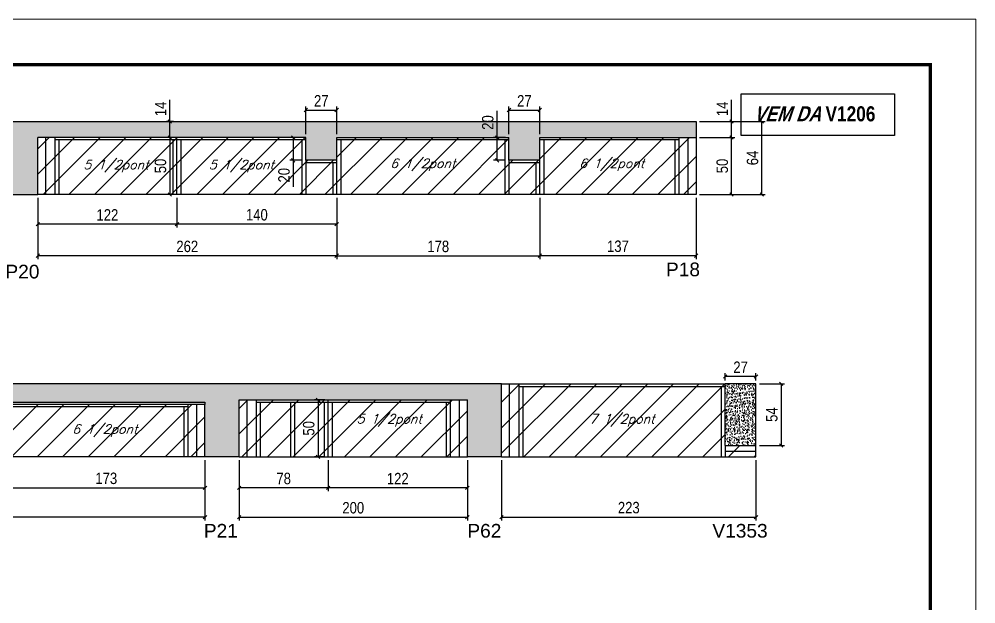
# Model space of a CAD drawing. Extents: x 3309 to 10384, y -2522 to 14608.
# Drawn here: x 5554 to 6393, y 10650 to 11162 of the extents above; entities that cross this region are included whole.
import ezdxf

# ---------------------------------------------------------------- set-up
doc = ezdxf.new("R2010")
doc.units = 0
doc.linetypes.add('DASHED', pattern=[0.75, 0.5, -0.25])
for name, color, linetype in [('5', 5, 'Continuous'), ('COTA', 241, 'Continuous'), ('NOMENCLATURA', 7, 'Continuous'), ('Painéis', 200, 'Continuous'), ('SARR_2.2x10', 60, 'Continuous'), ('SARR_2.2x7', 40, 'Continuous'), ('SARR_3.5x7', 81, 'Continuous'), ('texto', 7, 'Continuous')]:
    doc.layers.add(name, color=color, linetype=linetype)
for name, color, linetype, lineweight in [('Folhas', 255, 'Continuous', 9), ('Hachura', 251, 'Continuous', 9), ('SARRAFO DE PRESSAO', 251, 'DASHED', 9)]:
    doc.layers.add(name, color=color, linetype=linetype, lineweight=lineweight)
doc.styles.add('COTA TECNICA', font='techl___.ttf', dxfattribs={"height": 10})
doc.styles.add('Romans', font='romans.shx')
doc.styles.get("Standard").update_dxf_attribs({"font": 'arial.ttf'})
doc.styles.add('TECNICA', font='techb___.ttf', dxfattribs={"height": 10})
doc.dimstyles.new('PAINEL', dxfattribs={"dimtxt": 10, "dimasz": 3, "dimexe": 3, "dimexo": 3, "dimgap": 3, "dimtad": 1, "dimdec": 1, "dimzin": 12, "dimdsep": 46, "dimtxsty": 'COTA TECNICA', "dimblk1": 'OBLIQUE', "dimblk2": 'OBLIQUE', "dimsah": 1, "dimcen": 0.9, "dimclrd": 4, "dimclre": 4, "dimclrt": 240, "dimadec": 1, "dimazin": 3, "dimtfac": 1, "dimtdec": 1, "dimtmove": 0, "dimatfit": 3, "dimfxl": 1, "dimtolj": 1, "dimtzin": 12, "dimarcsym": 0})

# ---------------------------------------------------------------- blocks, each defined once
blk = doc.blocks.new('9999999999')
at = {"layer": 'Folhas'}
blk.add_lwpolyline([(98138.98, 34190.21), (99623.98, 34190.21), (99623.98, 35240.21), (98138.98, 35240.21)], close=True, dxfattribs=at)
at = {"layer": 'Folhas', "color": 30, "const_width": 3}
blk.add_lwpolyline([(98213.98, 34230.21), (99583.98, 34230.21), (99583.98, 35200.21), (98213.98, 35200.21)], close=True, dxfattribs=at)
blk = doc.blocks.new('_Oblique')
at = {"color": 0, "linetype": 'ByBlock', "lineweight": -2}
blk.add_line((-0.5, -0.5), (0.5, 0.5), dxfattribs=at)
blk = doc.blocks.new('*D352')
at = {"layer": 'COTA', "color": 4, "linetype": 'ByBlock', "lineweight": -2, "transparency": 16777216}
for p, q in [((5747.13, 10775.48), (5747.13, 10722.7)), ((5947.13, 10775.48), (5947.13, 10722.7)), ((5747.13, 10725.7), (5947.13, 10725.7))]:
    blk.add_line(p, q, dxfattribs=at)
at = {"layer": 'Defpoints', "color": 0, "linetype": 'ByBlock', "transparency": 16777216}
for p in [(5747.13, 10778.48), (5947.13, 10778.48), (5947.13, 10725.7)]:
    blk.add_point(p, dxfattribs=at)
at = {"layer": 'COTA', "color": 4, "linetype": 'ByBlock', "lineweight": -2, "transparency": 16777216, "xscale": 3, "yscale": 3, "zscale": 3, "rotation": 180}
blk.add_blockref('_Oblique', (5747.13, 10725.7), dxfattribs=at)
at = {"layer": 'COTA', "color": 4, "linetype": 'ByBlock', "lineweight": -2, "transparency": 16777216, "xscale": 3, "yscale": 3, "zscale": 3}
blk.add_blockref('_Oblique', (5947.13, 10725.7), dxfattribs=at)
at = {"layer": 'COTA', "color": 240, "linetype": 'ByBlock', "transparency": 16777216, "insert": (5847.13, 10733.81), "char_height": 10, "attachment_point": 5, "style": 'COTA TECNICA'}
blk.add_mtext('\\A1;200', dxfattribs=at)
blk = doc.blocks.new('*D353')
at = {"layer": 'COTA', "color": 4, "lineweight": -2, "transparency": 16777216}
for p, q in [((5825.13, 10775.48), (5825.13, 10748.36)), ((5947.13, 10775.48), (5947.13, 10748.36)), ((5947.13, 10751.36), (5825.13, 10751.36))]:
    blk.add_line(p, q, dxfattribs=at)
at = {"layer": 'Defpoints', "color": 0, "transparency": 16777216}
for p in [(5825.13, 10778.48), (5947.13, 10778.48), (5825.13, 10751.36)]:
    blk.add_point(p, dxfattribs=at)
at = {"layer": 'COTA', "color": 4, "lineweight": -2, "transparency": 16777216, "xscale": 3, "yscale": 3, "zscale": 3, "rotation": 180}
blk.add_blockref('_Oblique', (5825.13, 10751.36), dxfattribs=at)
at = {"layer": 'COTA', "color": 4, "lineweight": -2, "transparency": 16777216, "xscale": 3, "yscale": 3, "zscale": 3}
blk.add_blockref('_Oblique', (5947.13, 10751.36), dxfattribs=at)
at = {"layer": 'COTA', "color": 240, "transparency": 16777216, "insert": (5886.13, 10759.42), "char_height": 10, "attachment_point": 5, "style": 'COTA TECNICA'}
blk.add_mtext('\\A1;122', dxfattribs=at)
blk = doc.blocks.new('*D354')
at = {"layer": 'COTA', "color": 4, "lineweight": -2, "transparency": 16777216}
for p, q in [((5747.13, 10775.48), (5747.13, 10748.36)), ((5825.13, 10775.48), (5825.13, 10748.36)), ((5825.13, 10751.36), (5747.13, 10751.36))]:
    blk.add_line(p, q, dxfattribs=at)
at = {"layer": 'Defpoints', "color": 0, "transparency": 16777216}
for p in [(5747.13, 10778.48), (5825.13, 10778.48), (5747.13, 10751.36)]:
    blk.add_point(p, dxfattribs=at)
at = {"layer": 'COTA', "color": 4, "lineweight": -2, "transparency": 16777216, "xscale": 3, "yscale": 3, "zscale": 3, "rotation": 180}
blk.add_blockref('_Oblique', (5747.13, 10751.36), dxfattribs=at)
at = {"layer": 'COTA', "color": 4, "lineweight": -2, "transparency": 16777216, "xscale": 3, "yscale": 3, "zscale": 3}
blk.add_blockref('_Oblique', (5825.13, 10751.36), dxfattribs=at)
at = {"layer": 'COTA', "color": 240, "transparency": 16777216, "insert": (5786.13, 10759.46), "char_height": 10, "attachment_point": 5, "style": 'COTA TECNICA'}
blk.add_mtext('\\A1;78', dxfattribs=at)
blk = doc.blocks.new('*D355')
at = {"layer": 'COTA', "color": 4, "linetype": 'ByBlock', "lineweight": -2, "transparency": 16777216}
for p, q in [((5977.13, 10775.48), (5977.13, 10722.7)), ((6200.13, 10775.48), (6200.13, 10722.7)), ((5977.13, 10725.7), (6200.13, 10725.7))]:
    blk.add_line(p, q, dxfattribs=at)
at = {"layer": 'Defpoints', "color": 0, "linetype": 'ByBlock', "transparency": 16777216}
for p in [(5977.13, 10778.48), (6200.13, 10778.48), (6200.13, 10725.7)]:
    blk.add_point(p, dxfattribs=at)
at = {"layer": 'COTA', "color": 4, "linetype": 'ByBlock', "lineweight": -2, "transparency": 16777216, "xscale": 3, "yscale": 3, "zscale": 3, "rotation": 180}
blk.add_blockref('_Oblique', (5977.13, 10725.7), dxfattribs=at)
at = {"layer": 'COTA', "color": 4, "linetype": 'ByBlock', "lineweight": -2, "transparency": 16777216, "xscale": 3, "yscale": 3, "zscale": 3}
blk.add_blockref('_Oblique', (6200.13, 10725.7), dxfattribs=at)
at = {"layer": 'COTA', "color": 240, "linetype": 'ByBlock', "transparency": 16777216, "insert": (6088.63, 10733.92), "char_height": 10, "attachment_point": 5, "style": 'COTA TECNICA'}
blk.add_mtext('\\A1;223', dxfattribs=at)
blk = doc.blocks.new('*D336')
at = {"layer": 'COTA', "color": 4, "lineweight": -2, "transparency": 16777216}
for p, q in [((6203.13, 10842.48), (6225.18, 10842.48)), ((6222.18, 10842.48), (6222.18, 10788.48)), ((6203.13, 10788.48), (6225.18, 10788.48))]:
    blk.add_line(p, q, dxfattribs=at)
at = {"layer": 'Defpoints', "color": 0, "transparency": 16777216}
for p in [(6200.13, 10842.48, 0), (6200.13, 10788.48, 0), (6222.18, 10788.48)]:
    blk.add_point(p, dxfattribs=at)
at = {"layer": 'COTA', "color": 4, "lineweight": -2, "transparency": 16777216, "xscale": 3, "yscale": 3, "zscale": 3}
for p, rotation in [((6222.18, 10842.48), 90), ((6222.18, 10788.48), 270)]:
    blk.add_blockref('_Oblique', p, dxfattribs=dict(at, rotation=rotation))
at = {"layer": 'COTA', "color": 240, "transparency": 16777216, "insert": (6214.07, 10815.48), "char_height": 10, "attachment_point": 5, "rotation": 90, "style": 'COTA TECNICA'}
blk.add_mtext('\\A1;54', dxfattribs=at)
blk = doc.blocks.new('*D337')
at = {"layer": 'COTA', "color": 4, "lineweight": -2, "transparency": 16777216}
for p, q in [((6173.13, 10845.48), (6173.13, 10851.96)), ((6200.13, 10845.48), (6200.13, 10851.96)), ((6200.13, 10848.96), (6173.13, 10848.96))]:
    blk.add_line(p, q, dxfattribs=at)
at = {"layer": 'Defpoints', "color": 0, "transparency": 16777216}
for p in [(6173.13, 10848.96), (6173.13, 10842.48, 0), (6200.13, 10842.48, 0)]:
    blk.add_point(p, dxfattribs=at)
at = {"layer": 'COTA', "color": 4, "lineweight": -2, "transparency": 16777216, "xscale": 3, "yscale": 3, "zscale": 3, "rotation": 180}
blk.add_blockref('_Oblique', (6173.13, 10848.96), dxfattribs=at)
at = {"layer": 'COTA', "color": 4, "lineweight": -2, "transparency": 16777216, "xscale": 3, "yscale": 3, "zscale": 3}
blk.add_blockref('_Oblique', (6200.13, 10848.96), dxfattribs=at)
at = {"layer": 'COTA', "color": 240, "transparency": 16777216, "insert": (6186.63, 10857.03), "char_height": 10, "attachment_point": 5, "style": 'COTA TECNICA'}
blk.add_mtext('\\A1;27', dxfattribs=at)
blk = doc.blocks.new('*D324')
at = {"layer": 'COTA', "color": 4, "linetype": 'ByBlock', "lineweight": -2, "transparency": 16777216}
for p, q in [((5692.61, 11005.41), (5692.61, 10979.5)), ((5832.61, 11005.41), (5832.61, 10979.5)), ((5832.61, 10982.5), (5692.61, 10982.5))]:
    blk.add_line(p, q, dxfattribs=at)
at = {"layer": 'Defpoints', "color": 0, "linetype": 'ByBlock', "transparency": 16777216}
for p in [(5692.61, 11008.41), (5832.61, 11008.41), (5692.61, 10982.5)]:
    blk.add_point(p, dxfattribs=at)
at = {"layer": 'COTA', "color": 4, "linetype": 'ByBlock', "lineweight": -2, "transparency": 16777216, "xscale": 3, "yscale": 3, "zscale": 3, "rotation": 180}
blk.add_blockref('_Oblique', (5692.61, 10982.5), dxfattribs=at)
at = {"layer": 'COTA', "color": 4, "linetype": 'ByBlock', "lineweight": -2, "transparency": 16777216, "xscale": 3, "yscale": 3, "zscale": 3}
blk.add_blockref('_Oblique', (5832.61, 10982.5), dxfattribs=at)
at = {"layer": 'COTA', "color": 240, "linetype": 'ByBlock', "transparency": 16777216, "insert": (5762.61, 10990.6), "char_height": 10, "attachment_point": 5, "style": 'COTA TECNICA'}
blk.add_mtext('\\A1;140', dxfattribs=at)
blk = doc.blocks.new('*D325')
at = {"layer": 'COTA', "color": 4, "linetype": 'ByBlock', "lineweight": -2, "transparency": 16777216}
for p, q in [((5570.61, 11005.41), (5570.61, 10979.5)), ((5692.61, 11005.41), (5692.61, 10979.5)), ((5692.61, 10982.5), (5570.61, 10982.5))]:
    blk.add_line(p, q, dxfattribs=at)
at = {"layer": 'Defpoints', "color": 0, "linetype": 'ByBlock', "transparency": 16777216}
for p in [(5570.61, 11008.41), (5692.61, 11008.41), (5570.61, 10982.5)]:
    blk.add_point(p, dxfattribs=at)
at = {"layer": 'COTA', "color": 4, "linetype": 'ByBlock', "lineweight": -2, "transparency": 16777216, "xscale": 3, "yscale": 3, "zscale": 3, "rotation": 180}
blk.add_blockref('_Oblique', (5570.61, 10982.5), dxfattribs=at)
at = {"layer": 'COTA', "color": 4, "linetype": 'ByBlock', "lineweight": -2, "transparency": 16777216, "xscale": 3, "yscale": 3, "zscale": 3}
blk.add_blockref('_Oblique', (5692.61, 10982.5), dxfattribs=at)
at = {"layer": 'COTA', "color": 240, "linetype": 'ByBlock', "transparency": 16777216, "insert": (5631.61, 10990.56), "char_height": 10, "attachment_point": 5, "style": 'COTA TECNICA'}
blk.add_mtext('\\A1;122', dxfattribs=at)
blk = doc.blocks.new('*D342')
at = {"layer": 'COTA', "color": 4, "linetype": 'ByBlock', "lineweight": -2, "transparency": 16777216}
for p, q in [((5570.61, 11005.41), (5570.61, 10951.79)), ((5832.61, 11005.41), (5832.61, 10951.79)), ((5832.61, 10954.79), (5570.61, 10954.79))]:
    blk.add_line(p, q, dxfattribs=at)
at = {"layer": 'Defpoints', "color": 0, "linetype": 'ByBlock', "transparency": 16777216}
for p in [(5570.61, 11008.41), (5832.61, 11008.41), (5570.61, 10954.79)]:
    blk.add_point(p, dxfattribs=at)
at = {"layer": 'COTA', "color": 4, "linetype": 'ByBlock', "lineweight": -2, "transparency": 16777216, "xscale": 3, "yscale": 3, "zscale": 3, "rotation": 180}
blk.add_blockref('_Oblique', (5570.61, 10954.79), dxfattribs=at)
at = {"layer": 'COTA', "color": 4, "linetype": 'ByBlock', "lineweight": -2, "transparency": 16777216, "xscale": 3, "yscale": 3, "zscale": 3}
blk.add_blockref('_Oblique', (5832.61, 10954.79), dxfattribs=at)
at = {"layer": 'COTA', "color": 240, "linetype": 'ByBlock', "transparency": 16777216, "insert": (5701.61, 10962.89), "char_height": 10, "attachment_point": 5, "style": 'COTA TECNICA'}
blk.add_mtext('\\A1;262', dxfattribs=at)
blk = doc.blocks.new('*D343')
at = {"layer": 'COTA', "color": 4, "lineweight": -2, "transparency": 16777216}
for p, q in [((5832.61, 11005.41), (5832.61, 10951.79)), ((6010.61, 11005.41), (6010.61, 10951.79)), ((5832.61, 10954.79), (6010.61, 10954.79))]:
    blk.add_line(p, q, dxfattribs=at)
at = {"layer": 'Defpoints', "color": 0, "transparency": 16777216}
for p in [(5832.61, 11008.41), (6010.61, 11008.41), (6010.61, 10954.79)]:
    blk.add_point(p, dxfattribs=at)
at = {"layer": 'COTA', "color": 4, "lineweight": -2, "transparency": 16777216, "xscale": 3, "yscale": 3, "zscale": 3, "rotation": 180}
blk.add_blockref('_Oblique', (5832.61, 10954.79), dxfattribs=at)
at = {"layer": 'COTA', "color": 4, "lineweight": -2, "transparency": 16777216, "xscale": 3, "yscale": 3, "zscale": 3}
blk.add_blockref('_Oblique', (6010.61, 10954.79), dxfattribs=at)
at = {"layer": 'COTA', "color": 240, "transparency": 16777216, "insert": (5921.61, 10962.88), "char_height": 10, "attachment_point": 5, "style": 'COTA TECNICA'}
blk.add_mtext('\\A1;178', dxfattribs=at)
blk = doc.blocks.new('*D344')
at = {"layer": 'COTA', "color": 4, "lineweight": -2, "transparency": 16777216}
for p, q in [((5802.61, 11058.41), (5791.55, 11058.41)), ((5794.55, 11058.41), (5794.55, 11038.41)), ((5802.61, 11038.41), (5791.55, 11038.41)), ((5794.55, 11038.41), (5794.55, 11015.2))]:
    blk.add_line(p, q, dxfattribs=at)
at = {"layer": 'Defpoints', "color": 0, "transparency": 16777216}
for p in [(5805.61, 11058.41), (5794.55, 11038.41), (5805.61, 11038.41)]:
    blk.add_point(p, dxfattribs=at)
at = {"layer": 'COTA', "color": 4, "lineweight": -2, "transparency": 16777216, "xscale": 3, "yscale": 3, "zscale": 3}
for p, rotation in [((5794.55, 11058.41), 90), ((5794.55, 11038.41), 270)]:
    blk.add_blockref('_Oblique', p, dxfattribs=dict(at, rotation=rotation))
at = {"layer": 'COTA', "color": 240, "transparency": 16777216, "insert": (5786.45, 11025.31), "char_height": 10, "attachment_point": 5, "rotation": 90, "style": 'COTA TECNICA'}
blk.add_mtext('\\A1;20', dxfattribs=at)
blk = doc.blocks.new('*D345')
at = {"layer": 'COTA', "color": 4, "lineweight": -2, "transparency": 16777216}
for p, q in [((5805.61, 11061.41), (5805.61, 11085.48)), ((5805.61, 11082.48), (5832.61, 11082.48)), ((5832.61, 11061.41), (5832.61, 11085.48))]:
    blk.add_line(p, q, dxfattribs=at)
at = {"layer": 'Defpoints', "color": 0, "transparency": 16777216}
for p in [(5832.61, 11082.48), (5805.61, 11058.41), (5832.61, 11058.41)]:
    blk.add_point(p, dxfattribs=at)
at = {"layer": 'COTA', "color": 4, "lineweight": -2, "transparency": 16777216, "xscale": 3, "yscale": 3, "zscale": 3, "rotation": 180}
blk.add_blockref('_Oblique', (5805.61, 11082.48), dxfattribs=at)
at = {"layer": 'COTA', "color": 4, "lineweight": -2, "transparency": 16777216, "xscale": 3, "yscale": 3, "zscale": 3}
blk.add_blockref('_Oblique', (5832.61, 11082.48), dxfattribs=at)
at = {"layer": 'COTA', "color": 240, "transparency": 16777216, "insert": (5819.11, 11090.55), "char_height": 10, "attachment_point": 5, "style": 'COTA TECNICA'}
blk.add_mtext('\\A1;27', dxfattribs=at)
blk = doc.blocks.new('*D346')
at = {"layer": 'COTA', "color": 4, "lineweight": -2, "transparency": 16777216}
for p, q in [((5983.61, 11061.41), (5983.61, 11085.48)), ((5983.61, 11082.48), (6010.61, 11082.48)), ((6010.61, 11061.41), (6010.61, 11085.48))]:
    blk.add_line(p, q, dxfattribs=at)
at = {"layer": 'Defpoints', "color": 0, "transparency": 16777216}
for p in [(6010.61, 11082.48), (5983.61, 11058.41), (6010.61, 11058.41)]:
    blk.add_point(p, dxfattribs=at)
at = {"layer": 'COTA', "color": 4, "lineweight": -2, "transparency": 16777216, "xscale": 3, "yscale": 3, "zscale": 3, "rotation": 180}
blk.add_blockref('_Oblique', (5983.61, 11082.48), dxfattribs=at)
at = {"layer": 'COTA', "color": 4, "lineweight": -2, "transparency": 16777216, "xscale": 3, "yscale": 3, "zscale": 3}
blk.add_blockref('_Oblique', (6010.61, 11082.48), dxfattribs=at)
at = {"layer": 'COTA', "color": 240, "transparency": 16777216, "insert": (5997.11, 11090.55), "char_height": 10, "attachment_point": 5, "style": 'COTA TECNICA'}
blk.add_mtext('\\A1;27', dxfattribs=at)
blk = doc.blocks.new('*D326')
at = {"layer": 'COTA', "color": 4, "lineweight": -2, "transparency": 16777216}
for p, q in [((6150.61, 11058.41), (6181.72, 11058.41)), ((6178.72, 11008.41), (6178.72, 11058.41)), ((6150.61, 11008.41), (6181.72, 11008.41))]:
    blk.add_line(p, q, dxfattribs=at)
at = {"layer": 'Defpoints', "color": 0, "transparency": 16777216}
for p in [(6147.61, 11058.41), (6178.72, 11058.41), (6147.61, 11008.41)]:
    blk.add_point(p, dxfattribs=at)
at = {"layer": 'COTA', "color": 4, "lineweight": -2, "transparency": 16777216, "xscale": 3, "yscale": 3, "zscale": 3}
for p, rotation in [((6178.72, 11058.41), 90), ((6178.72, 11008.41), 270)]:
    blk.add_blockref('_Oblique', p, dxfattribs=dict(at, rotation=rotation))
at = {"layer": 'COTA', "color": 240, "transparency": 16777216, "insert": (6170.61, 11033.41), "char_height": 10, "attachment_point": 5, "rotation": 90, "style": 'COTA TECNICA'}
blk.add_mtext('\\A1;50', dxfattribs=at)
blk = doc.blocks.new('*D327')
at = {"layer": 'COTA', "color": 4, "lineweight": -2, "transparency": 16777216}
for p, q in [((6178.72, 11072.41), (6178.72, 11091.53)), ((6150.61, 11072.41), (6181.72, 11072.41)), ((6178.72, 11058.41), (6178.72, 11072.41)), ((6150.61, 11058.41), (6181.72, 11058.41))]:
    blk.add_line(p, q, dxfattribs=at)
at = {"layer": 'Defpoints', "color": 0, "transparency": 16777216}
for p in [(6147.61, 11072.41), (6178.72, 11072.41), (6147.61, 11058.41)]:
    blk.add_point(p, dxfattribs=at)
at = {"layer": 'COTA', "color": 4, "lineweight": -2, "transparency": 16777216, "xscale": 3, "yscale": 3, "zscale": 3}
for p, rotation in [((6178.72, 11072.41), 90), ((6178.72, 11058.41), 270)]:
    blk.add_blockref('_Oblique', p, dxfattribs=dict(at, rotation=rotation))
at = {"layer": 'COTA', "color": 240, "transparency": 16777216, "insert": (6170.65, 11083.47), "char_height": 10, "attachment_point": 5, "rotation": 90, "style": 'COTA TECNICA'}
blk.add_mtext('\\A1;14', dxfattribs=at)
blk = doc.blocks.new('*D328')
at = {"layer": 'COTA', "color": 4, "lineweight": -2, "transparency": 16777216}
for p, q in [((6150.61, 11072.41), (6208.24, 11072.41)), ((6205.24, 11008.41), (6205.24, 11072.41)), ((6150.61, 11008.41), (6208.24, 11008.41))]:
    blk.add_line(p, q, dxfattribs=at)
at = {"layer": 'Defpoints', "color": 0, "transparency": 16777216}
for p in [(6147.61, 11072.41), (6205.24, 11072.41), (6147.61, 11008.41)]:
    blk.add_point(p, dxfattribs=at)
at = {"layer": 'COTA', "color": 4, "lineweight": -2, "transparency": 16777216, "xscale": 3, "yscale": 3, "zscale": 3}
for p, rotation in [((6205.24, 11072.41), 90), ((6205.24, 11008.41), 270)]:
    blk.add_blockref('_Oblique', p, dxfattribs=dict(at, rotation=rotation))
at = {"layer": 'COTA', "color": 240, "transparency": 16777216, "insert": (6197.14, 11040.41), "char_height": 10, "attachment_point": 5, "rotation": 90, "style": 'COTA TECNICA'}
blk.add_mtext('\\A1;64', dxfattribs=at)
blk = doc.blocks.new('*D347')
at = {"layer": 'COTA', "color": 4, "lineweight": -2, "transparency": 16777216}
for p, q in [((6010.61, 11005.41), (6010.61, 10951.79)), ((6147.61, 11005.41), (6147.61, 10951.79)), ((6147.61, 10954.79), (6010.61, 10954.79))]:
    blk.add_line(p, q, dxfattribs=at)
at = {"layer": 'Defpoints', "color": 0, "transparency": 16777216}
for p in [(6010.61, 11008.41), (6147.61, 11008.41), (6010.61, 10954.79)]:
    blk.add_point(p, dxfattribs=at)
at = {"layer": 'COTA', "color": 4, "lineweight": -2, "transparency": 16777216, "xscale": 3, "yscale": 3, "zscale": 3, "rotation": 180}
blk.add_blockref('_Oblique', (6010.61, 10954.79), dxfattribs=at)
at = {"layer": 'COTA', "color": 4, "lineweight": -2, "transparency": 16777216, "xscale": 3, "yscale": 3, "zscale": 3}
blk.add_blockref('_Oblique', (6147.61, 10954.79), dxfattribs=at)
at = {"layer": 'COTA', "color": 240, "transparency": 16777216, "insert": (6079.11, 10963.01), "char_height": 10, "attachment_point": 5, "style": 'COTA TECNICA'}
blk.add_mtext('\\A1;137', dxfattribs=at)
blk = doc.blocks.new('*D348')
at = {"layer": 'COTA', "color": 4, "lineweight": -2, "transparency": 16777216}
for p, q in [((5973.16, 11058.41), (5973.16, 11081.62)), ((5980.61, 11058.41), (5970.16, 11058.41)), ((5973.16, 11038.41), (5973.16, 11058.41)), ((5980.61, 11038.41), (5970.16, 11038.41))]:
    blk.add_line(p, q, dxfattribs=at)
at = {"layer": 'Defpoints', "color": 0, "transparency": 16777216}
for p in [(5973.16, 11058.41), (5983.61, 11058.41), (5983.61, 11038.41)]:
    blk.add_point(p, dxfattribs=at)
at = {"layer": 'COTA', "color": 4, "lineweight": -2, "transparency": 16777216, "xscale": 3, "yscale": 3, "zscale": 3}
for p, rotation in [((5973.16, 11058.41), 90), ((5973.16, 11038.41), 270)]:
    blk.add_blockref('_Oblique', p, dxfattribs=dict(at, rotation=rotation))
at = {"layer": 'COTA', "color": 240, "transparency": 16777216, "insert": (5965.06, 11071.52), "char_height": 10, "attachment_point": 5, "rotation": 90, "style": 'COTA TECNICA'}
blk.add_mtext('\\A1;20', dxfattribs=at)
blk = doc.blocks.new('*D334')
at = {"layer": 'COTA', "color": 4, "lineweight": -2, "transparency": 16777216}
for p, q in [((5689.61, 11058.41), (5683.3, 11058.41)), ((5686.3, 11058.41), (5686.3, 11008.41)), ((5689.61, 11008.41), (5683.3, 11008.41))]:
    blk.add_line(p, q, dxfattribs=at)
at = {"layer": 'Defpoints', "color": 0, "transparency": 16777216}
for p in [(5692.61, 11058.41, 0), (5686.3, 11008.41), (5692.61, 11008.41, 0)]:
    blk.add_point(p, dxfattribs=at)
at = {"layer": 'COTA', "color": 4, "lineweight": -2, "transparency": 16777216, "xscale": 3, "yscale": 3, "zscale": 3}
for p, rotation in [((5686.3, 11058.41), 90), ((5686.3, 11008.41), 270)]:
    blk.add_blockref('_Oblique', p, dxfattribs=dict(at, rotation=rotation))
at = {"layer": 'COTA', "color": 240, "transparency": 16777216, "insert": (5678.19, 11033.41), "char_height": 10, "attachment_point": 5, "rotation": 90, "style": 'COTA TECNICA'}
blk.add_mtext('\\A1;50', dxfattribs=at)
blk = doc.blocks.new('*D335')
at = {"layer": 'COTA', "color": 4, "lineweight": -2, "transparency": 16777216}
for p, q in [((5686.3, 11072.41), (5686.3, 11091.53)), ((5689.61, 11072.41), (5683.3, 11072.41)), ((5686.3, 11058.41), (5686.3, 11072.41)), ((5689.61, 11058.41), (5683.3, 11058.41))]:
    blk.add_line(p, q, dxfattribs=at)
at = {"layer": 'Defpoints', "color": 0, "transparency": 16777216}
for p in [(5686.3, 11072.41), (5692.61, 11072.41, 0), (5692.61, 11058.41, 0)]:
    blk.add_point(p, dxfattribs=at)
at = {"layer": 'COTA', "color": 4, "lineweight": -2, "transparency": 16777216, "xscale": 3, "yscale": 3, "zscale": 3}
for p, rotation in [((5686.3, 11072.41), 90), ((5686.3, 11058.41), 270)]:
    blk.add_blockref('_Oblique', p, dxfattribs=dict(at, rotation=rotation))
at = {"layer": 'COTA', "color": 240, "transparency": 16777216, "insert": (5678.22, 11083.47), "char_height": 10, "attachment_point": 5, "rotation": 90, "style": 'COTA TECNICA'}
blk.add_mtext('\\A1;14', dxfattribs=at)
blk = doc.blocks.new('*D332')
at = {"layer": 'COTA', "color": 4, "lineweight": -2, "transparency": 16777216}
for p, q in [((5544.13, 10775.48), (5544.13, 10748.36)), ((5717.13, 10775.48), (5717.13, 10748.36)), ((5544.13, 10751.36), (5717.13, 10751.36))]:
    blk.add_line(p, q, dxfattribs=at)
at = {"layer": 'Defpoints', "color": 0, "transparency": 16777216}
for p in [(5544.13, 10778.48, 0), (5717.13, 10778.48, 0), (5717.13, 10751.36)]:
    blk.add_point(p, dxfattribs=at)
at = {"layer": 'COTA', "color": 4, "lineweight": -2, "transparency": 16777216, "xscale": 3, "yscale": 3, "zscale": 3, "rotation": 180}
blk.add_blockref('_Oblique', (5544.13, 10751.36), dxfattribs=at)
at = {"layer": 'COTA', "color": 4, "lineweight": -2, "transparency": 16777216, "xscale": 3, "yscale": 3, "zscale": 3}
blk.add_blockref('_Oblique', (5717.13, 10751.36), dxfattribs=at)
at = {"layer": 'COTA', "color": 240, "transparency": 16777216, "insert": (5630.63, 10759.58), "char_height": 10, "attachment_point": 5, "style": 'COTA TECNICA'}
blk.add_mtext('\\A1;173', dxfattribs=at)
blk = doc.blocks.new('*D356')
at = {"layer": 'COTA', "color": 4, "lineweight": -2, "transparency": 16777216}
for p, q in [((5056.13, 10775.48), (5056.13, 10722.7)), ((5717.13, 10775.48), (5717.13, 10722.7)), ((5717.13, 10725.7), (5056.13, 10725.7))]:
    blk.add_line(p, q, dxfattribs=at)
at = {"layer": 'Defpoints', "color": 0, "transparency": 16777216}
for p in [(5056.13, 10778.48, 0), (5717.13, 10778.48, 0), (5056.13, 10725.7)]:
    blk.add_point(p, dxfattribs=at)
at = {"layer": 'COTA', "color": 4, "lineweight": -2, "transparency": 16777216, "xscale": 3, "yscale": 3, "zscale": 3, "rotation": 180}
blk.add_blockref('_Oblique', (5056.13, 10725.7), dxfattribs=at)
at = {"layer": 'COTA', "color": 4, "lineweight": -2, "transparency": 16777216, "xscale": 3, "yscale": 3, "zscale": 3}
blk.add_blockref('_Oblique', (5717.13, 10725.7), dxfattribs=at)
at = {"layer": 'COTA', "color": 240, "transparency": 16777216, "insert": (5386.63, 10733.81), "char_height": 10, "attachment_point": 5, "style": 'COTA TECNICA'}
blk.add_mtext('\\A1;661', dxfattribs=at)
blk = doc.blocks.new('*D361')
at = {"layer": 'COTA', "color": 4, "lineweight": -2, "transparency": 16777216}
for p, q in [((5822.13, 10828.48), (5813.22, 10828.48)), ((5816.22, 10828.48), (5816.22, 10778.48)), ((5822.13, 10778.48), (5813.22, 10778.48))]:
    blk.add_line(p, q, dxfattribs=at)
at = {"layer": 'Defpoints', "color": 0, "transparency": 16777216}
for p in [(5825.13, 10828.48, 0), (5816.22, 10778.48), (5825.13, 10778.48, 0)]:
    blk.add_point(p, dxfattribs=at)
at = {"layer": 'COTA', "color": 4, "lineweight": -2, "transparency": 16777216, "xscale": 3, "yscale": 3, "zscale": 3}
for p, rotation in [((5816.22, 10828.48), 90), ((5816.22, 10778.48), 270)]:
    blk.add_blockref('_Oblique', p, dxfattribs=dict(at, rotation=rotation))
at = {"layer": 'COTA', "color": 240, "transparency": 16777216, "insert": (5808.11, 10803.48), "char_height": 10, "attachment_point": 5, "rotation": 90, "style": 'COTA TECNICA'}
blk.add_mtext('\\A1;50', dxfattribs=at)

msp = doc.modelspace()

# ---------------------------------------------------------------- hatches: boundary and pattern name
at = {"layer": 'COTA'}
h = msp.add_hatch(dxfattribs=at)
h.set_pattern_fill('AR-CONC', color=256, scale=0.03)
h.set_pattern_definition([(50, (-1634.8156, 213.56), (5.46554, -0.4781726), [0.5715, -6.2865]), (355, (-1634.8156, 213.56), (-1.0573026, 5.7317054), [0.4572, -5.0292175]), (100.451445, (-1634.36, 213.52), (4.4082374, 5.2535326), [0.4857003, -5.3427073]), (46.1842, (-1634.8156, 215.084), (8.1323712, -1.26127), [0.85725, -9.42975]), (96.63556, (-1634.138, 214.979), (7.122124, 7.4227837), [0.7285507, -8.014068]), (351.18415, (-1634.816, 215.084), (7.122124, 7.422784), [0.685799, -7.543792]), (21, (-1634.0536, 214.703), (4.5484317, -3.067956), [0.5715, -6.2865]), (326, (-1634.0536, 214.703), (1.8540609, 5.525639), [0.4572, -5.0292]), (71.451445, (-1633.6746, 214.447), (6.4024926, 2.457683), [0.4857003, -5.3426981]), (37.5, (-1634.8156, 213.5598), (0.0926581, 2.53665117), [0, -4.96824, 0, -5.1054, 0, -5.04825]), (7.5, (-1634.8156, 213.5598), (2.0045899, 3.00541724), [0, -2.91084, 0, -4.85394, 0, -1.92405]), (327.5, (-1636.5149, 213.5598), (4.06771786, -0.17186232), [0, -1.905, 0, -5.9436, 0, -7.8867]), (317.5, (-1637.277, 213.5598), (4.4438754, 0.7627947), [0, -2.4765, 0, -3.94716, 0, -5.6007])])
h.paths.add_polyline_path([(5805.61, 11038.41), (5832.61, 11038.41), (5832.61, 11058.41), (5983.61, 11058.41), (5983.61, 11038.41), (6010.61, 11038.41), (6010.61, 11058.41), (6147.61, 11058.41), (6147.61, 11072.41), (5540.61, 11072.41), (5540.61, 11008.41), (5570.61, 11008.41), (5570.61, 11058.41), (5805.61, 11058.41)])
h = msp.add_hatch(dxfattribs=at)
h.set_pattern_fill('AR-CONC', color=256, scale=0.03)
h.set_pattern_definition([(50, (0, -34.2306), (5.46554, -0.4781726), [0.5715, -6.2865]), (355, (0, -34.2306), (-1.0573026, 5.7317054), [0.4572, -5.0292175]), (100.451445, (0.4555, -34.2705), (4.4082374, 5.2535326), [0.4857003, -5.3427073]), (46.1842, (0, -32.7066), (8.1323712, -1.26127), [0.85725, -9.42975]), (96.63556, (0.678, -32.812), (7.122124, 7.4227837), [0.7285507, -8.014068]), (351.18415, (0, -32.707), (7.122124, 7.422784), [0.685799, -7.543792]), (21, (0.762, -33.0876), (4.5484317, -3.067956), [0.5715, -6.2865]), (326, (0.762, -33.0876), (1.8540609, 5.525639), [0.4572, -5.0292]), (71.451445, (1.141, -33.3433), (6.4024926, 2.457683), [0.4857003, -5.3426981]), (37.5, (0, -34.2306), (0.0926581, 2.53665117), [0, -4.96824, 0, -5.1054, 0, -5.04825]), (7.5, (0, -34.2306), (2.0045899, 3.00541724), [0, -2.91084, 0, -4.85394, 0, -1.92405]), (327.5, (-1.6993, -34.2306), (4.06771786, -0.17186232), [0, -1.905, 0, -5.9436, 0, -7.8867]), (317.5, (-2.4613, -34.2306), (4.4438754, 0.7627947), [0, -2.4765, 0, -3.94716, 0, -5.6007])])
h.paths.add_polyline_path([(5717.13, 10778.48), (5747.13, 10778.48), (5747.13, 10828.48), (5947.13, 10828.48), (5947.13, 10778.48), (5977.13, 10778.48), (5977.13, 10842.48), (5056.13, 10842.48), (5056.13, 10826.48), (5717.13, 10826.48), (5717.13, 10824.48)])
h = msp.add_hatch(dxfattribs=at)
h.set_pattern_fill('AR-CONC', color=256, scale=0.03)
h.set_pattern_definition([(50, (31.009, 122.247), (5.46554, -0.4781726), [0.5715, -6.2865]), (355, (31.009, 122.247), (-1.0573026, 5.7317054), [0.4572, -5.0292175]), (100.451445, (31.4646, 122.207), (4.4082374, 5.2535326), [0.4857003, -5.3427073]), (46.1842, (31.009, 123.771), (8.1323712, -1.26127), [0.85725, -9.42975]), (96.63556, (31.687, 123.666), (7.122124, 7.4227837), [0.7285507, -8.014068]), (351.18415, (31.009, 123.771), (7.122124, 7.422784), [0.685799, -7.543792]), (21, (31.771, 123.39), (4.5484317, -3.067956), [0.5715, -6.2865]), (326, (31.771, 123.39), (1.8540609, 5.525639), [0.4572, -5.0292]), (71.451445, (32.15, 123.134), (6.4024926, 2.457683), [0.4857003, -5.3426981]), (37.5, (31.0092, 122.2469), (0.0926581, 2.53665117), [0, -4.96824, 0, -5.1054, 0, -5.04825]), (7.5, (31.0092, 122.247), (2.0045899, 3.00541724), [0, -2.91084, 0, -4.85394, 0, -1.92405]), (327.5, (29.31, 122.2469), (4.06771786, -0.17186232), [0, -1.905, 0, -5.9436, 0, -7.8867]), (317.5, (28.548, 122.247), (4.4438754, 0.7627947), [0, -2.4765, 0, -3.94716, 0, -5.6007])])
h.paths.add_polyline_path([(6200.13, 10842.48), (6173.13, 10842.48), (6173.13, 10788.48), (6200.13, 10788.48)])
at = {"layer": 'Hachura'}
h = msp.add_hatch(dxfattribs=at)
h.set_pattern_fill('ANSI31', color=256, scale=5)
h.paths.add_polyline_path([(5418.61, 11072.41), (5340.61, 11072.41), (5340.61, 11008.41), (5418.61, 11008.41)])
h.paths.add_polyline_path([(5540.61, 11072.41), (5418.61, 11072.41), (5418.61, 11008.41), (5540.61, 11008.41)])
h.paths.add_polyline_path([(5692.61, 11058.41), (5570.61, 11058.41), (5570.61, 11008.41), (5692.61, 11008.41)])
h.paths.add_polyline_path([(5805.61, 11058.41), (5692.61, 11058.41), (5692.61, 11008.41), (5832.61, 11008.41), (5832.61, 11038.41), (5805.61, 11038.41)])
h.paths.add_polyline_path([(6010.61, 11038.41), (5983.61, 11038.41), (5983.61, 11058.41), (5832.61, 11058.41), (5832.61, 11008.41), (6010.61, 11008.41)])
h.paths.add_polyline_path([(6147.61, 11058.41), (6010.61, 11058.41), (6010.61, 11008.41), (6147.61, 11008.41)])
h.paths.add_polyline_path([(5300.13, 10824.48), (5056.13, 10824.48), (5056.13, 10778.48), (5300.13, 10778.48)])
h.paths.add_polyline_path([(5544.13, 10824.48), (5300.13, 10824.48), (5300.13, 10778.48), (5544.13, 10778.48)])
h.paths.add_polyline_path([(5717.13, 10824.48), (5544.13, 10824.48), (5544.13, 10778.48), (5717.13, 10778.48)])
h.paths.add_polyline_path([(5825.13, 10828.48), (5747.13, 10828.48), (5747.13, 10778.48), (5825.13, 10778.48)])
h.paths.add_polyline_path([(5947.13, 10828.48), (5825.13, 10828.48), (5825.13, 10778.48), (5947.13, 10778.48)])
h.paths.add_polyline_path([(6173.13, 10842.48), (5977.13, 10842.48), (5977.13, 10778.48), (6200.13, 10778.48), (6200.13, 10788.48), (6173.13, 10788.48)])
h.paths.add_polyline_path([(5252.13, 10639.12), (5056.13, 10639.12), (5056.13, 10575.12), (5252.13, 10575.12)])
h.paths.add_polyline_path([(5825.63, 10609.12), (5581.63, 10609.12), (5581.63, 10502.12), (5825.63, 10502.12)])
h.paths.add_polyline_path([(6069.63, 10609.12), (5825.63, 10609.12), (5825.63, 10502.12), (6069.63, 10502.12)])

# ---------------------------------------------------------------- linework, layer by layer
at = {"layer": 'COTA'}
for p, q in [((5540.61, 11072.41, 0), (6147.61, 11072.41, 0)), ((6147.61, 11072.41, 0), (6147.61, 11058.41, 0)), ((5805.61, 11038.41, 0), (5805.61, 11008.41, 0)), ((5983.61, 11038.41, 0), (5983.61, 11008.41, 0)), ((5540.61, 11008.41, 0), (5570.61, 11008.41, 0)), ((5977.13, 10842.48, 0), (5056.13, 10842.48, 0)), ((6200.13, 10842.48, 0), (6173.13, 10842.48, 0)), ((6200.13, 10788.48, 0), (6200.13, 10842.48, 0)), ((6173.13, 10788.48, 0), (6173.13, 10778.48, 0)), ((5747.13, 10778.48, 0), (5717.13, 10778.48, 0)), ((5977.13, 10778.48, 0), (5947.13, 10778.48, 0))]:
    msp.add_line(p, q, dxfattribs=at)
at = {"layer": 'NOMENCLATURA'}
msp.add_lwpolyline([(6187, 11096.72), (6321.54, 11096.72), (6321.54, 11060.26), (6187, 11060.26)], close=True, dxfattribs=at)
at = {"layer": 'Painéis', "linetype": 'ByBlock'}
for p, q in [((5805.61, 11058.41, 0), (5570.61, 11058.41, 0)), ((5570.61, 11008.41, 0), (5570.61, 11058.41, 0)), ((5692.61, 11008.41, 0), (5692.61, 11058.41, 0)), ((5805.61, 11038.41, 0), (5805.61, 11058.41, 0)), ((5832.61, 11008.41, 0), (5832.61, 11058.41, 0)), ((5832.61, 11058.41, 0), (5983.61, 11058.41, 0)), ((5983.61, 11038.41, 0), (5983.61, 11058.41, 0)), ((6010.61, 11008.41, 0), (6010.61, 11058.41, 0)), ((6010.61, 11058.41, 0), (6147.61, 11058.41, 0)), ((6147.61, 11058.41, 0), (6147.61, 11008.41, 0)), ((5832.61, 11038.41, 0), (5805.61, 11038.41, 0)), ((6010.61, 11038.41, 0), (5983.61, 11038.41, 0)), ((6147.61, 11008.41, 0), (5570.61, 11008.41, 0)), ((5977.13, 10842.48, 0), (6173.13, 10842.48, 0)), ((5977.13, 10778.48, 0), (5977.13, 10842.48, 0)), ((6173.13, 10788.48, 0), (6173.13, 10842.48, 0)), ((5747.13, 10828.48, 0), (5947.13, 10828.48, 0)), ((5747.13, 10778.48, 0), (5747.13, 10828.48, 0)), ((5825.13, 10778.48, 0), (5825.13, 10828.48, 0)), ((5947.13, 10778.48, 0), (5947.13, 10828.48, 0)), ((5717.13, 10824.48, 0), (5056.13, 10824.48, 0)), ((5717.13, 10778.48, 0), (5717.13, 10824.48, 0)), ((6173.13, 10788.48, 0), (6200.13, 10788.48, 0)), ((6200.13, 10778.48, 0), (6200.13, 10788.48, 0)), ((5717.13, 10778.48, 0), (5056.13, 10778.48, 0)), ((5747.13, 10778.48, 0), (5947.13, 10778.48, 0)), ((5977.13, 10778.48, 0), (6200.13, 10778.48, 0))]:
    msp.add_line(p, q, dxfattribs=at)
at = {"layer": 'Painéis', "linetype": 'ByBlock', "elevation": 0}
msp.add_lwpolyline([(5717.13, 10824.48), (5056.13, 10824.48), (5056.13, 10826.48), (5717.13, 10826.48)], close=True, dxfattribs=at)
at = {"layer": 'SARR_2.2x10'}
msp.add_line((6173.13, 10783.48, 0), (6200.13, 10783.48, 0), dxfattribs=at)
at = {"layer": 'SARR_2.2x7', "linetype": 'Continuous'}
for p, q in [((5577.61, 11008.41, 0), (5577.61, 11058.41, 0)), ((5692.61, 11056.21, 0), (5585.61, 11056.21, 0)), ((5805.61, 11056.21, 0), (5692.61, 11056.21, 0)), ((5983.61, 11056.21, 0), (5832.61, 11056.21, 0)), ((6132.61, 11056.21, 0), (6010.61, 11056.21, 0)), ((6140.61, 11008.41, 0), (6140.61, 11058.41, 0)), ((5832.61, 11036.21, 0), (5805.61, 11036.21, 0)), ((6010.61, 11036.21, 0), (5983.61, 11036.21, 0)), ((5984.13, 10778.48, 0), (5984.13, 10842.48, 0)), ((5992.13, 10840.28, 0), (6173.13, 10840.28, 0)), ((5754.13, 10778.48, 0), (5754.13, 10828.48, 0)), ((5940.13, 10778.48, 0), (5940.13, 10828.48, 0)), ((5702.13, 10822.28, 0), (5544.13, 10822.28, 0)), ((5710.13, 10778.48, 0), (5710.13, 10824.48, 0)), ((5762.13, 10826.28, 0), (5825.13, 10826.28, 0)), ((5825.13, 10826.28, 0), (5932.13, 10826.28, 0))]:
    msp.add_line(p, q, dxfattribs=at)
at = {"layer": 'SARR_3.5x7'}
for p, q in [((5585.61, 11058.41, 0), (5585.61, 11008.41, 0)), ((5589.11, 11056.21, 0), (5589.11, 11008.41, 0)), ((5689.11, 11056.21, 0), (5689.11, 11008.41, 0)), ((5696.11, 11056.21, 0), (5696.11, 11008.41, 0)), ((5802.11, 11056.21, 0), (5802.11, 11008.41, 0)), ((5836.11, 11056.21, 0), (5836.11, 11008.41, 0)), ((5980.11, 11056.21, 0), (5980.11, 11008.41, 0)), ((6014.11, 11056.21, 0), (6014.11, 11008.41, 0)), ((6129.11, 11056.21, 0), (6129.11, 11008.41, 0)), ((6132.61, 11058.41, 0), (6132.61, 11008.41, 0)), ((5829.11, 11036.21, 0), (5829.11, 11008.41, 0)), ((6007.11, 11036.21, 0), (6007.11, 11008.41, 0)), ((5992.13, 10842.48, 0), (5992.13, 10778.48, 0)), ((5995.63, 10840.28, 0), (5995.63, 10778.48, 0)), ((6169.63, 10840.28, 0), (6169.63, 10778.48, 0)), ((5762.13, 10828.48, 0), (5762.13, 10778.48, 0)), ((5932.13, 10828.48, 0), (5932.13, 10778.48, 0)), ((5698.63, 10822.28, 0), (5698.63, 10778.48, 0)), ((5702.13, 10824.48, 0), (5702.13, 10778.48, 0)), ((5765.63, 10826.28, 0), (5765.63, 10778.48, 0)), ((5791.99, 10826.28, 0), (5791.99, 10778.48, 0)), ((5795.49, 10826.28, 0), (5795.49, 10778.48, 0)), ((5821.63, 10826.28, 0), (5821.63, 10778.48, 0)), ((5828.63, 10826.28, 0), (5828.63, 10778.48, 0)), ((5928.63, 10826.28, 0), (5928.63, 10778.48, 0))]:
    msp.add_line(p, q, dxfattribs=at)

# ---------------------------------------------------------------- block references
at = {"layer": 'SARRAFO DE PRESSAO', "color": 6, "linetype": 'ByBlock'}
msp.add_blockref('9999999999', (-93231.11, -24078.07), dxfattribs=at)

# ---------------------------------------------------------------- texts
at = {"layer": '5', "linetype": 'Continuous'}
for s, p in [('P20', (5542.21, 10934.84, 0)), ('P18', (6121.23, 10936.78, 0)), ('P21', (5716.13, 10707.69, 0)), ('P62', (5947.13, 10707.69, 0)), ('V1353', (6161.91, 10707.69, 0))]:
    msp.add_text(s, height=12, rotation=0.00004, dxfattribs=at).set_placement(p)
at = {"layer": 'NOMENCLATURA', "insert": (6251.44, 11085.76, 0), "char_height": 13.2, "width": 300.2766, "attachment_point": 2, "style": 'TECNICA'}
msp.add_mtext('{\\Q19;VEM DA }V1206', dxfattribs=at)
at = {"layer": 'texto', "color": 2, "char_height": 8, "attachment_point": 5, "style": 'Romans'}
for s, insert in [('{\\Q19;\\C256;5 1/2pont}', (5639.11, 11033.31, 0)), ('{\\Q19;\\C256;5 1/2pont}', (5749.11, 11033.31, 0)), ('{\\Q19;\\C256;6 1/2pont}', (5908.11, 11034.41, 0)), ('{\\Q19;\\C256;6 1/2pont}', (6073.61, 11034.41, 0)), ('{\\Q19;\\C256;5 1/2pont}', (5878.63, 10810.48, 0)), ('{\\Q19;\\C256;7 1/2pont}', (6082.63, 10810.48, 0)), ('{\\Q19;\\C256;6 1/2pont}', (5629.38, 10801.48, 0))]:
    msp.add_mtext(s, dxfattribs=dict(at, insert=insert))

# ---------------------------------------------------------------- dimensions: what is measured, and where the dimension line sits
at = {"layer": 'COTA'}
for base, p1, p2, picture, middle in [((5832.61, 11082.48, 0), (5805.61, 11058.41, 0), (5832.61, 11058.41, 0), '*D345', (5819.11, 11090.55, 0)), ((6010.61, 11082.48, 0), (5983.61, 11058.41, 0), (6010.61, 11058.41, 0), '*D346', (5997.11, 11090.55, 0)), ((6010.61, 10954.79, 0), (5832.61, 11008.41, 0), (6010.61, 11008.41, 0), '*D343', (5921.61, 10962.88, 0)), ((6010.61, 10954.79, 0), (6147.61, 11008.41, 0), (6010.61, 11008.41, 0), '*D347', (6079.11, 10963.01, 0)), ((6173.13, 10848.96), (6200.13, 10842.48, 0), (6173.13, 10842.48, 0), '*D337', (6186.63, 10857.03)), ((5056.13, 10725.7), (5717.13, 10778.48, 0), (5056.13, 10778.48, 0), '*D356', (5386.63, 10733.81)), ((5717.13, 10751.36), (5544.13, 10778.48, 0), (5717.13, 10778.48, 0), '*D332', (5630.63, 10759.58))]:
    dim = msp.add_linear_dim(base=base, p1=p1, p2=p2, dimstyle='PAINEL', dxfattribs=at)
    dim.commit()
    dim.dimension.update_dxf_attribs({"geometry": picture, "text_midpoint": middle})
for base, p1, p2, angle, picture, middle in [((5686.3, 11072.41), (5692.61, 11058.41, 0), (5692.61, 11072.41, 0), 90, '*D335', (5678.22, 11083.47)), ((6178.72, 11072.41, 0), (6147.61, 11058.41, 0), (6147.61, 11072.41, 0), 90, '*D327', (6170.65, 11083.47, 0)), ((5973.16, 11058.41, 0), (5983.61, 11038.41, 0), (5983.61, 11058.41, 0), 90, '*D348', (5965.06, 11071.52, 0)), ((6205.24, 11072.41, 0), (6147.61, 11008.41, 0), (6147.61, 11072.41, 0), 90, '*D328', (6197.14, 11040.41, 0)), ((5686.3, 11008.41), (5692.61, 11058.41, 0), (5692.61, 11008.41, 0), 90, '*D334', (5678.19, 11033.41)), ((5794.55, 11038.41, 0), (5805.61, 11058.41, 0), (5805.61, 11038.41, 0), 90, '*D344', (5786.45, 11025.31, 0)), ((6178.72, 11058.41, 0), (6147.61, 11008.41, 0), (6147.61, 11058.41, 0), 90, '*D326', (6170.61, 11033.41, 0)), ((6222.18, 10788.48), (6200.13, 10842.48, 0), (6200.13, 10788.48, 0), 90, '*D336', (6214.07, 10815.48)), ((5816.22, 10778.48), (5825.13, 10828.48, 0), (5825.13, 10778.48, 0), 90, '*D361', (5808.11, 10803.48)), ((5825.13, 10751.36, 0), (5947.13, 10778.48, 0), (5825.13, 10778.48, 0), 180, '*D353', (5886.13, 10759.42, 0))]:
    dim = msp.add_linear_dim(base=base, p1=p1, p2=p2, angle=angle, dimstyle='PAINEL', dxfattribs=at)
    dim.commit()
    dim.dimension.update_dxf_attribs({"geometry": picture, "text_midpoint": middle})
at = {"layer": 'COTA', "linetype": 'ByBlock'}
dim = msp.add_linear_dim(base=(5570.61, 10982.5, 0), p1=(5692.61, 11008.41, 0), p2=(5570.61, 11008.41, 0), angle=180, dimstyle='PAINEL', override={"dimtmove": 1}, dxfattribs=at)
dim.commit()
dim.dimension.update_dxf_attribs({"geometry": '*D325', "text_midpoint": (5631.61, 10990.56, 0)})
for base, p2, picture, middle in [((5570.61, 10954.79, 0), (5570.61, 11008.41, 0), '*D342', (5701.61, 10962.89, 0)), ((5692.61, 10982.5, 0), (5692.61, 11008.41, 0), '*D324', (5762.61, 10990.6, 0))]:
    dim = msp.add_linear_dim(base=base, p1=(5832.61, 11008.41, 0), p2=p2, angle=180, dimstyle='PAINEL', dxfattribs=at)
    dim.commit()
    dim.dimension.update_dxf_attribs({"geometry": picture, "text_midpoint": middle})
for base, p1, p2, picture, middle in [((5947.13, 10725.7, 0), (5747.13, 10778.48, 0), (5947.13, 10778.48, 0), '*D352', (5847.13, 10733.81, 0)), ((6200.13, 10725.7, 0), (5977.13, 10778.48, 0), (6200.13, 10778.48, 0), '*D355', (6088.63, 10733.92, 0))]:
    dim = msp.add_linear_dim(base=base, p1=p1, p2=p2, dimstyle='PAINEL', dxfattribs=at)
    dim.commit()
    dim.dimension.update_dxf_attribs({"geometry": picture, "text_midpoint": middle})
at = {"layer": 'COTA'}
dim = msp.add_linear_dim(base=(5747.13, 10751.36, 0), p1=(5825.13, 10778.48, 0), p2=(5747.13, 10778.48, 0), angle=180, dimstyle='PAINEL', override={"dimtmove": 1}, dxfattribs=at)
dim.commit()
dim.dimension.update_dxf_attribs({"geometry": '*D354', "text_midpoint": (5786.13, 10759.46, 0)})

doc.saveas('drawing.dxf')
